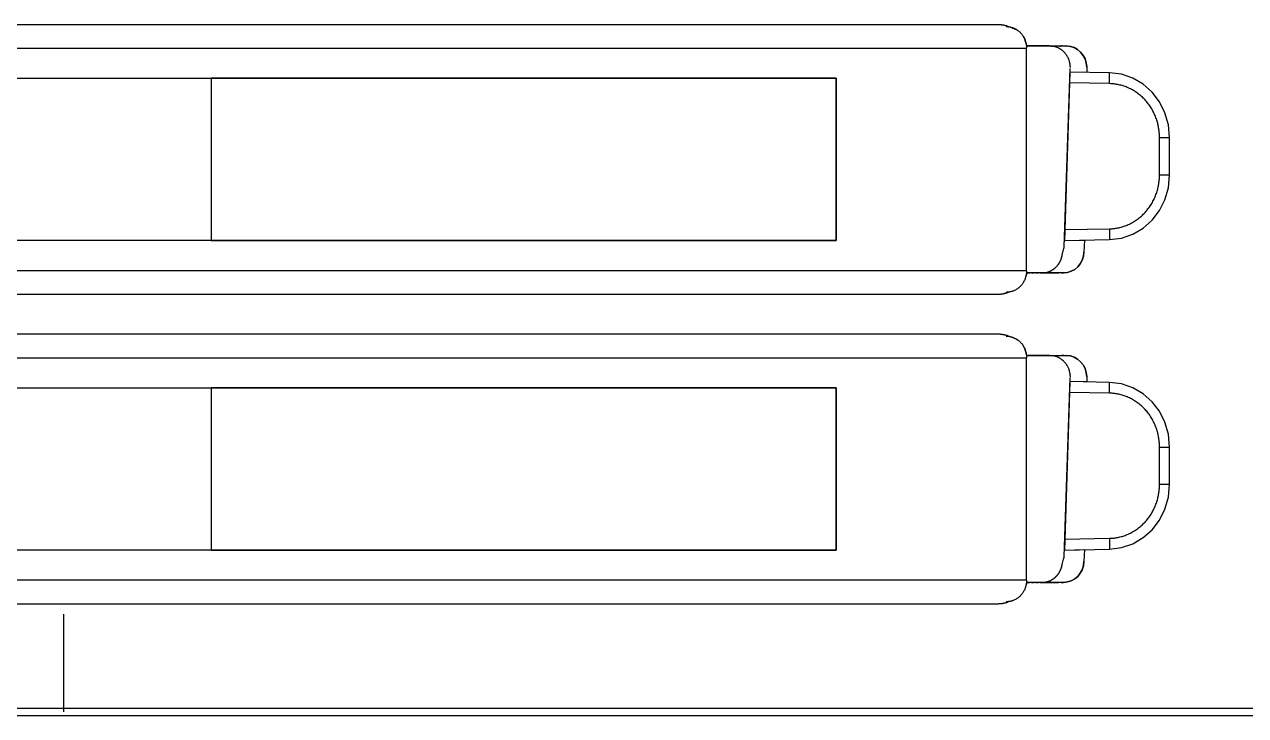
# Model space of a CAD drawing. Header units: metres. Extents: x 0 to 3575, y 0 to 842.
# Drawn here: x 273.82 to 308.45, y 246.21 to 265.83 of the extents above; entities that cross this region are included whole.
import ezdxf

# ---------------------------------------------------------------- set-up
doc = ezdxf.new("R2010")
doc.units = ezdxf.units.M
doc.layers.add('SCHEMATICS', color=7, linetype='Continuous')

msp = doc.modelspace()

# ---------------------------------------------------------------- linework, layer by layer
at = {"layer": 'SCHEMATICS', "color": 7}
for p, q in [((245.115, 265.83), (301.421, 265.83)), ((245.115, 265.83), (301.421, 265.83)), ((301.421, 265.83), (301.422, 265.83)), ((268.459, 265.154), (302.241, 265.154)), ((302.236, 265.221), (303.368, 265.217)), ((302.894, 265.217), (302.236, 265.217)), ((302.241, 258.839), (302.241, 265.154)), ((302.903, 265.217), (303.153, 265.217)), ((249.825, 264.301), (279.111, 264.301)), ((279.111, 264.3), (296.837, 264.3)), ((296.837, 264.3), (296.837, 259.695)), ((303.309, 259.514), (303.474, 264.582)), ((303.47, 264.477), (303.314, 259.699)), ((303.47, 264.477), (303.314, 259.699)), ((304.59, 264.455), (303.47, 264.477)), ((303.95, 264.468), (303.47, 264.477)), ((304.59, 264.455), (303.47, 264.477)), ((303.947, 264.614), (303.95, 264.468)), ((303.947, 264.614), (303.95, 264.468)), ((304.59, 264.149), (303.46, 264.17)), ((306.012, 262.616), (306.298, 262.616)), ((306.012, 261.562), (306.012, 262.616)), ((306.298, 261.562), (306.298, 262.616)), ((306.298, 261.562), (306.298, 262.616)), ((306.012, 261.562), (306.298, 261.562)), ((303.324, 260.005), (304.59, 260.029)), ((279.111, 259.695), (249.825, 259.695)), ((296.837, 259.695), (279.111, 259.695)), ((303.314, 259.699), (304.59, 259.724)), ((303.314, 259.699), (304.59, 259.724)), ((303.314, 259.699), (303.88, 259.708)), ((303.88, 259.708), (303.869, 259.37)), ((303.88, 259.708), (303.869, 259.37)), ((302.241, 258.839), (268.459, 258.839)), ((303.225, 258.778), (302.241, 258.78)), ((302.252, 258.778), (302.331, 258.778)), ((302.382, 258.778), (302.457, 258.778)), ((302.504, 258.778), (302.572, 258.778)), ((302.617, 258.778), (303.144, 258.778)), ((303.292, 258.778), (303.225, 258.778)), ((303.225, 258.778), (303.292, 258.778)), ((301.421, 258.164), (245.115, 258.164)), ((301.421, 258.164), (245.115, 258.164)), ((245.115, 257.047), (301.421, 257.047)), ((245.115, 257.047), (301.421, 257.047)), ((301.421, 257.047), (301.422, 257.047)), ((268.459, 256.371), (302.241, 256.371)), ((302.236, 256.438), (303.368, 256.434)), ((302.894, 256.434), (302.236, 256.434)), ((302.241, 250.055), (302.241, 256.371)), ((302.903, 256.434), (303.153, 256.434)), ((303.309, 250.731), (303.474, 255.799)), ((303.47, 255.693), (303.314, 250.914)), ((303.47, 255.693), (303.314, 250.914)), ((304.59, 255.672), (303.47, 255.693)), ((303.95, 255.685), (303.47, 255.693)), ((304.59, 255.672), (303.47, 255.693)), ((303.947, 255.831), (303.95, 255.685)), ((303.947, 255.831), (303.95, 255.685)), ((249.825, 255.517), (279.111, 255.517)), ((279.111, 255.517), (296.837, 255.517)), ((296.837, 255.517), (296.837, 250.91)), ((304.59, 255.366), (303.46, 255.387)), ((306.012, 253.832), (306.298, 253.832)), ((306.012, 252.779), (306.012, 253.832)), ((306.298, 252.779), (306.298, 253.832)), ((306.298, 252.779), (306.298, 253.832)), ((306.012, 252.779), (306.298, 252.779)), ((303.324, 251.223), (304.59, 251.246)), ((279.111, 250.91), (249.825, 250.91)), ((296.837, 250.91), (279.111, 250.91)), ((303.314, 250.914), (304.59, 250.94)), ((303.314, 250.914), (304.59, 250.94)), ((303.314, 250.914), (303.88, 250.926)), ((303.88, 250.926), (303.869, 250.586)), ((303.88, 250.926), (303.869, 250.586)), ((302.241, 250.055), (268.459, 250.055)), ((303.225, 249.994), (302.241, 249.996)), ((302.252, 249.994), (302.331, 249.994)), ((302.382, 249.994), (302.457, 249.994)), ((302.504, 249.994), (302.572, 249.994)), ((302.617, 249.994), (303.144, 249.994)), ((303.292, 249.994), (303.225, 249.994)), ((303.225, 249.994), (303.292, 249.994)), ((301.421, 249.381), (245.115, 249.381)), ((301.421, 249.381), (245.115, 249.381)), ((274.923, 249.089), (274.923, 246.317)), ((346.225, 246.412), (214.234, 246.412)), ((211.716, 246.215), (350.222, 246.215))]:
    msp.add_line(p, q, dxfattribs=at)
for points in [[(301.421, 265.83), (301.43, 265.83), (301.438, 265.829), (301.447, 265.829), (301.455, 265.829), (301.463, 265.828), (301.472, 265.828), (301.48, 265.827), (301.488, 265.827)], [(301.422, 265.83), (301.422, 265.83), (301.422, 265.83), (301.422, 265.83), (301.422, 265.83), (301.422, 265.83), (301.422, 265.83), (301.422, 265.83), (301.422, 265.83)], [(301.422, 265.83), (301.468, 265.829), (301.512, 265.825), (301.555, 265.82), (301.597, 265.812), (301.639, 265.802), (301.68, 265.79), (301.722, 265.775), (301.764, 265.758)], [(301.488, 265.827), (301.497, 265.826), (301.505, 265.825), (301.513, 265.824), (301.522, 265.823), (301.53, 265.822), (301.538, 265.821), (301.547, 265.82), (301.555, 265.819)], [(301.555, 265.819), (301.563, 265.818), (301.571, 265.816), (301.58, 265.815), (301.588, 265.813), (301.596, 265.812), (301.604, 265.81), (301.612, 265.808), (301.619, 265.805)], [(301.619, 265.805), (301.628, 265.804), (301.636, 265.802), (301.645, 265.799), (301.653, 265.797), (301.661, 265.794), (301.669, 265.792), (301.676, 265.789), (301.684, 265.787)], [(301.661, 265.769), (301.684, 265.768), (301.706, 265.767), (301.729, 265.764), (301.751, 265.761), (301.773, 265.757), (301.795, 265.751), (301.817, 265.745), (301.839, 265.739)], [(301.684, 265.787), (301.693, 265.784), (301.701, 265.781), (301.71, 265.778), (301.718, 265.774), (301.726, 265.771), (301.734, 265.768), (301.742, 265.765), (301.75, 265.762)], [(301.764, 265.758), (301.789, 265.749), (301.819, 265.738), (301.852, 265.725), (301.886, 265.711), (301.92, 265.697), (301.952, 265.681), (301.981, 265.666), (302.003, 265.652)], [(301.839, 265.739), (301.861, 265.731), (301.882, 265.722), (301.903, 265.713), (301.924, 265.702), (301.944, 265.691), (301.964, 265.679), (301.984, 265.665), (302.003, 265.652)], [(302.003, 265.652), (302.021, 265.637), (302.039, 265.622), (302.056, 265.605), (302.072, 265.589), (302.088, 265.571), (302.103, 265.553), (302.117, 265.535), (302.131, 265.516)], [(302.003, 265.652), (302.021, 265.637), (302.039, 265.622), (302.056, 265.605), (302.072, 265.589), (302.088, 265.571), (302.103, 265.553), (302.117, 265.535), (302.131, 265.516)], [(302.131, 265.516), (302.146, 265.491), (302.162, 265.457), (302.179, 265.417), (302.196, 265.373), (302.211, 265.329), (302.223, 265.287), (302.232, 265.25), (302.236, 265.221)], [(302.131, 265.516), (302.144, 265.496), (302.156, 265.476), (302.168, 265.455), (302.179, 265.433), (302.188, 265.411), (302.197, 265.389), (302.206, 265.367), (302.213, 265.344)], [(302.213, 265.344), (302.22, 265.321), (302.226, 265.298), (302.23, 265.274), (302.234, 265.25), (302.237, 265.226), (302.239, 265.202), (302.241, 265.178), (302.241, 265.154)], [(302.894, 265.217), (302.904, 265.217), (302.915, 265.217), (302.925, 265.216), (302.936, 265.215), (302.946, 265.214), (302.957, 265.213), (302.967, 265.212), (302.978, 265.21)], [(303.016, 265.205), (303.009, 265.206), (303.002, 265.208), (302.994, 265.209), (302.987, 265.21), (302.98, 265.211), (302.973, 265.212), (302.967, 265.213), (302.96, 265.214)], [(303.123, 265.171), (303.11, 265.177), (303.097, 265.182), (303.083, 265.187), (303.07, 265.191), (303.056, 265.195), (303.043, 265.198), (303.029, 265.202), (303.016, 265.205)], [(303.223, 265.115), (303.21, 265.123), (303.198, 265.131), (303.186, 265.138), (303.173, 265.145), (303.161, 265.152), (303.148, 265.159), (303.136, 265.165), (303.123, 265.171)], [(303.153, 265.217), (303.16, 265.217), (303.167, 265.217), (303.174, 265.217), (303.181, 265.216), (303.188, 265.216), (303.195, 265.215), (303.203, 265.215), (303.21, 265.214)], [(303.31, 265.041), (303.299, 265.051), (303.289, 265.061), (303.278, 265.071), (303.267, 265.08), (303.256, 265.089), (303.245, 265.098), (303.234, 265.107), (303.223, 265.115)], [(303.292, 265.214), (303.284, 265.215), (303.277, 265.215), (303.27, 265.216), (303.263, 265.216), (303.256, 265.217), (303.249, 265.217), (303.242, 265.217), (303.235, 265.217)], [(303.348, 265.205), (303.34, 265.206), (303.333, 265.208), (303.326, 265.209), (303.319, 265.21), (303.312, 265.211), (303.305, 265.212), (303.298, 265.213), (303.292, 265.214)], [(303.381, 264.949), (303.373, 264.961), (303.364, 264.974), (303.356, 264.986), (303.347, 264.997), (303.338, 265.009), (303.329, 265.02), (303.32, 265.031), (303.31, 265.041)], [(303.368, 265.217), (303.484, 265.205), (303.591, 265.17), (303.689, 265.115), (303.774, 265.041), (303.845, 264.952), (303.899, 264.85), (303.934, 264.736), (303.947, 264.614)], [(303.947, 264.614), (303.934, 264.736), (303.899, 264.85), (303.845, 264.952), (303.774, 265.041), (303.689, 265.115), (303.591, 265.17), (303.484, 265.205), (303.368, 265.217)], [(303.436, 264.846), (303.43, 264.86), (303.424, 264.873), (303.417, 264.886), (303.41, 264.899), (303.403, 264.912), (303.396, 264.924), (303.388, 264.937), (303.381, 264.949)], [(303.47, 264.732), (303.466, 264.747), (303.463, 264.761), (303.459, 264.776), (303.455, 264.79), (303.45, 264.804), (303.446, 264.818), (303.441, 264.832), (303.436, 264.846)], [(303.479, 264.67), (303.479, 264.678), (303.478, 264.686), (303.477, 264.693), (303.476, 264.701), (303.474, 264.709), (303.473, 264.716), (303.471, 264.724), (303.47, 264.732)], [(303.484, 264.603), (303.483, 264.612), (303.483, 264.62), (303.483, 264.629), (303.482, 264.637), (303.482, 264.645), (303.481, 264.654), (303.48, 264.662), (303.479, 264.67)], [(279.111, 259.695), (296.837, 259.695), (296.837, 264.3), (279.111, 264.3), (279.111, 259.695)], [(304.592, 264.398), (304.591, 264.403), (304.59, 264.407), (304.589, 264.412), (304.589, 264.417), (304.589, 264.422), (304.589, 264.428), (304.589, 264.434), (304.591, 264.441)], [(306.298, 262.616), (306.264, 262.983), (306.165, 263.325), (306.008, 263.635), (305.799, 263.906), (305.547, 264.131), (305.257, 264.302), (304.935, 264.413), (304.59, 264.455)], [(306.298, 262.616), (306.264, 262.983), (306.165, 263.325), (306.008, 263.635), (305.799, 263.906), (305.547, 264.131), (305.257, 264.302), (304.935, 264.413), (304.59, 264.455)], [(304.591, 264.441), (304.591, 264.444), (304.592, 264.446), (304.592, 264.448), (304.592, 264.45), (304.592, 264.452), (304.592, 264.454), (304.591, 264.455), (304.59, 264.455)], [(304.591, 264.245), (304.591, 264.255), (304.591, 264.265), (304.591, 264.276), (304.591, 264.286), (304.591, 264.297), (304.591, 264.308), (304.592, 264.318), (304.592, 264.329)], [(304.592, 264.329), (304.592, 264.338), (304.593, 264.347), (304.593, 264.356), (304.593, 264.365), (304.593, 264.374), (304.593, 264.382), (304.593, 264.39), (304.592, 264.398)], [(304.59, 264.149), (304.59, 264.161), (304.59, 264.173), (304.59, 264.185), (304.59, 264.197), (304.591, 264.209), (304.591, 264.221), (304.591, 264.233), (304.591, 264.245)], [(304.801, 264.128), (304.775, 264.133), (304.748, 264.137), (304.722, 264.14), (304.695, 264.143), (304.669, 264.146), (304.643, 264.147), (304.616, 264.149), (304.59, 264.149)], [(305.036, 264.066), (305.007, 264.077), (304.978, 264.086), (304.949, 264.095), (304.92, 264.103), (304.89, 264.11), (304.861, 264.117), (304.831, 264.123), (304.801, 264.128)], [(305.275, 263.952), (305.246, 263.969), (305.217, 263.985), (305.187, 264), (305.157, 264.015), (305.127, 264.029), (305.097, 264.042), (305.066, 264.055), (305.036, 264.066)], [(305.5, 263.788), (305.473, 263.81), (305.446, 263.833), (305.419, 263.854), (305.391, 263.875), (305.362, 263.895), (305.333, 263.915), (305.304, 263.934), (305.275, 263.952)], [(305.692, 263.577), (305.671, 263.605), (305.648, 263.633), (305.625, 263.661), (305.601, 263.687), (305.576, 263.713), (305.551, 263.739), (305.526, 263.764), (305.5, 263.788)], [(305.843, 263.337), (305.827, 263.368), (305.81, 263.399), (305.792, 263.43), (305.774, 263.46), (305.755, 263.49), (305.735, 263.519), (305.714, 263.548), (305.692, 263.577)], [(305.943, 263.084), (305.934, 263.116), (305.923, 263.149), (305.912, 263.181), (305.899, 263.213), (305.886, 263.244), (305.873, 263.275), (305.858, 263.306), (305.843, 263.337)], [(305.997, 262.837), (305.993, 262.868), (305.987, 262.899), (305.982, 262.93), (305.975, 262.961), (305.968, 262.992), (305.961, 263.023), (305.952, 263.053), (305.943, 263.084)], [(306.012, 262.616), (306.012, 262.644), (306.011, 262.672), (306.01, 262.7), (306.009, 262.727), (306.006, 262.755), (306.004, 262.782), (306.001, 262.81), (305.997, 262.837)], [(304.59, 259.724), (304.935, 259.766), (305.257, 259.877), (305.547, 260.048), (305.799, 260.273), (306.008, 260.544), (306.165, 260.854), (306.264, 261.196), (306.298, 261.562)], [(304.59, 259.724), (304.935, 259.766), (305.257, 259.877), (305.547, 260.048), (305.799, 260.273), (306.008, 260.544), (306.165, 260.854), (306.264, 261.196), (306.298, 261.562)], [(305.997, 261.342), (306.001, 261.369), (306.004, 261.396), (306.006, 261.423), (306.009, 261.451), (306.01, 261.479), (306.011, 261.506), (306.012, 261.534), (306.012, 261.562)], [(305.943, 261.096), (305.952, 261.126), (305.961, 261.156), (305.968, 261.187), (305.975, 261.217), (305.982, 261.248), (305.987, 261.279), (305.993, 261.31), (305.997, 261.342)], [(305.692, 260.601), (305.714, 260.63), (305.735, 260.659), (305.755, 260.688), (305.774, 260.718), (305.792, 260.748), (305.81, 260.779), (305.827, 260.81), (305.843, 260.842)], [(305.843, 260.842), (305.858, 260.872), (305.873, 260.903), (305.886, 260.935), (305.899, 260.966), (305.912, 260.998), (305.923, 261.03), (305.934, 261.063), (305.943, 261.096)], [(305.5, 260.392), (305.526, 260.416), (305.551, 260.44), (305.576, 260.465), (305.601, 260.491), (305.625, 260.518), (305.648, 260.545), (305.671, 260.573), (305.692, 260.601)], [(305.036, 260.112), (305.066, 260.124), (305.097, 260.137), (305.127, 260.15), (305.157, 260.164), (305.187, 260.178), (305.217, 260.194), (305.246, 260.21), (305.275, 260.226)], [(305.275, 260.226), (305.304, 260.244), (305.333, 260.263), (305.362, 260.283), (305.391, 260.303), (305.419, 260.324), (305.446, 260.346), (305.473, 260.369), (305.5, 260.392)], [(304.592, 259.781), (304.591, 259.776), (304.59, 259.772), (304.589, 259.767), (304.589, 259.762), (304.589, 259.757), (304.589, 259.751), (304.589, 259.745), (304.591, 259.738)], [(304.59, 260.029), (304.616, 260.029), (304.643, 260.03), (304.669, 260.032), (304.695, 260.035), (304.722, 260.038), (304.748, 260.041), (304.775, 260.045), (304.801, 260.049)], [(304.59, 260.029), (304.59, 260.017), (304.59, 260.005), (304.59, 259.993), (304.59, 259.981), (304.591, 259.969), (304.591, 259.958), (304.591, 259.946), (304.591, 259.934)], [(304.591, 259.934), (304.591, 259.924), (304.591, 259.913), (304.591, 259.902), (304.591, 259.892), (304.591, 259.881), (304.591, 259.871), (304.592, 259.86), (304.592, 259.849)], [(304.592, 259.849), (304.592, 259.84), (304.593, 259.831), (304.593, 259.822), (304.593, 259.813), (304.593, 259.805), (304.593, 259.796), (304.593, 259.788), (304.592, 259.781)], [(304.801, 260.049), (304.831, 260.055), (304.861, 260.061), (304.89, 260.068), (304.92, 260.076), (304.949, 260.084), (304.978, 260.093), (305.007, 260.102), (305.036, 260.112)], [(303.251, 259.285), (303.254, 259.302), (303.262, 259.329), (303.271, 259.362), (303.281, 259.399), (303.291, 259.436), (303.3, 259.47), (303.306, 259.497), (303.309, 259.514)], [(304.591, 259.738), (304.591, 259.735), (304.592, 259.733), (304.592, 259.73), (304.592, 259.728), (304.592, 259.726), (304.592, 259.725), (304.591, 259.724), (304.59, 259.724)], [(303.162, 259.049), (303.167, 259.058), (303.172, 259.066), (303.177, 259.075), (303.182, 259.084), (303.187, 259.093), (303.192, 259.103), (303.196, 259.112), (303.201, 259.122)], [(303.201, 259.122), (303.205, 259.132), (303.209, 259.142), (303.214, 259.152), (303.218, 259.162), (303.221, 259.172), (303.225, 259.182), (303.228, 259.191), (303.231, 259.202)], [(303.231, 259.202), (303.234, 259.212), (303.237, 259.222), (303.24, 259.232), (303.242, 259.243), (303.244, 259.253), (303.247, 259.264), (303.249, 259.274), (303.251, 259.285)], [(303.869, 259.37), (303.854, 259.249), (303.818, 259.138), (303.764, 259.037), (303.693, 258.95), (303.608, 258.878), (303.511, 258.824), (303.405, 258.79), (303.292, 258.778)], [(303.292, 258.778), (303.405, 258.79), (303.511, 258.824), (303.608, 258.878), (303.693, 258.95), (303.764, 259.037), (303.818, 259.138), (303.854, 259.249), (303.869, 259.37)], [(302.241, 258.839), (302.241, 258.815), (302.239, 258.791), (302.237, 258.768), (302.234, 258.744), (302.23, 258.72), (302.225, 258.697), (302.219, 258.674), (302.213, 258.651)], [(302.241, 258.78), (302.241, 258.759), (302.239, 258.742), (302.237, 258.727), (302.234, 258.714), (302.23, 258.701), (302.225, 258.688), (302.219, 258.671), (302.213, 258.651)], [(302.681, 258.778), (302.691, 258.778), (302.701, 258.778), (302.711, 258.779), (302.721, 258.779), (302.731, 258.78), (302.741, 258.781), (302.751, 258.782), (302.761, 258.783)], [(302.761, 258.783), (302.771, 258.785), (302.781, 258.786), (302.791, 258.789), (302.801, 258.791), (302.811, 258.793), (302.821, 258.796), (302.831, 258.799), (302.841, 258.802)], [(302.841, 258.802), (302.85, 258.805), (302.86, 258.808), (302.869, 258.811), (302.879, 258.815), (302.888, 258.819), (302.897, 258.823), (302.907, 258.827), (302.916, 258.831)], [(302.916, 258.831), (302.925, 258.835), (302.934, 258.84), (302.943, 258.845), (302.953, 258.849), (302.962, 258.855), (302.971, 258.86), (302.979, 258.865), (302.988, 258.871)], [(302.988, 258.871), (302.996, 258.877), (303.004, 258.883), (303.012, 258.889), (303.021, 258.895), (303.029, 258.901), (303.037, 258.908), (303.045, 258.914), (303.053, 258.921)], [(303.053, 258.921), (303.06, 258.928), (303.068, 258.935), (303.075, 258.943), (303.083, 258.95), (303.09, 258.958), (303.098, 258.965), (303.105, 258.973), (303.112, 258.981)], [(303.092, 258.778), (303.095, 258.778), (303.099, 258.778), (303.103, 258.778), (303.107, 258.778), (303.11, 258.778), (303.114, 258.778), (303.117, 258.778), (303.121, 258.778)], [(303.112, 258.981), (303.118, 258.989), (303.125, 258.997), (303.131, 259.005), (303.137, 259.014), (303.144, 259.022), (303.15, 259.031), (303.156, 259.04), (303.162, 259.049)], [(303.121, 258.778), (303.125, 258.778), (303.129, 258.779), (303.133, 258.779), (303.137, 258.779), (303.141, 258.779), (303.145, 258.779), (303.149, 258.78), (303.153, 258.78)], [(302.131, 258.479), (302.117, 258.46), (302.103, 258.441), (302.088, 258.423), (302.072, 258.406), (302.056, 258.389), (302.039, 258.373), (302.021, 258.358), (302.003, 258.343)], [(302.131, 258.479), (302.117, 258.46), (302.103, 258.441), (302.088, 258.423), (302.072, 258.406), (302.056, 258.389), (302.039, 258.373), (302.021, 258.358), (302.003, 258.343)], [(302.213, 258.651), (302.206, 258.628), (302.197, 258.605), (302.188, 258.583), (302.179, 258.561), (302.168, 258.54), (302.156, 258.519), (302.144, 258.499), (302.131, 258.479)], [(302.213, 258.651), (302.206, 258.628), (302.197, 258.605), (302.188, 258.583), (302.179, 258.561), (302.168, 258.54), (302.156, 258.519), (302.144, 258.499), (302.131, 258.479)], [(301.54, 258.173), (301.525, 258.171), (301.511, 258.169), (301.496, 258.168), (301.481, 258.166), (301.466, 258.166), (301.451, 258.165), (301.436, 258.164), (301.421, 258.164)], [(301.431, 258.164), (301.43, 258.164), (301.429, 258.164), (301.428, 258.164), (301.426, 258.164), (301.425, 258.164), (301.424, 258.164), (301.423, 258.164), (301.421, 258.164)], [(301.717, 258.229), (301.682, 258.214), (301.648, 258.2), (301.613, 258.189), (301.578, 258.18), (301.543, 258.173), (301.507, 258.168), (301.47, 258.165), (301.431, 258.164)], [(301.599, 258.184), (301.592, 258.183), (301.585, 258.181), (301.577, 258.18), (301.57, 258.178), (301.563, 258.177), (301.555, 258.176), (301.548, 258.174), (301.54, 258.173)], [(301.656, 258.198), (301.649, 258.196), (301.642, 258.194), (301.634, 258.193), (301.627, 258.191), (301.62, 258.189), (301.613, 258.187), (301.606, 258.186), (301.599, 258.184)], [(301.713, 258.218), (301.706, 258.215), (301.699, 258.213), (301.692, 258.21), (301.684, 258.208), (301.677, 258.205), (301.67, 258.203), (301.663, 258.2), (301.656, 258.198)], [(301.839, 258.255), (301.817, 258.248), (301.795, 258.243), (301.773, 258.238), (301.751, 258.234), (301.729, 258.23), (301.706, 258.228), (301.684, 258.227), (301.661, 258.226)], [(301.839, 258.255), (301.825, 258.251), (301.81, 258.246), (301.794, 258.243), (301.779, 258.239), (301.764, 258.236), (301.748, 258.234), (301.733, 258.231), (301.717, 258.229)], [(302.003, 258.343), (301.984, 258.329), (301.964, 258.316), (301.944, 258.304), (301.924, 258.292), (301.903, 258.282), (301.882, 258.272), (301.861, 258.263), (301.839, 258.255)], [(302.003, 258.343), (301.984, 258.329), (301.964, 258.316), (301.944, 258.304), (301.924, 258.292), (301.903, 258.282), (301.882, 258.272), (301.861, 258.263), (301.839, 258.255)], [(301.421, 257.047), (301.43, 257.047), (301.438, 257.046), (301.447, 257.046), (301.455, 257.046), (301.463, 257.045), (301.472, 257.045), (301.48, 257.044), (301.488, 257.044)], [(301.422, 257.047), (301.422, 257.047), (301.422, 257.047), (301.422, 257.047), (301.422, 257.047), (301.422, 257.047), (301.422, 257.047), (301.422, 257.047), (301.422, 257.047)], [(301.422, 257.047), (301.468, 257.046), (301.512, 257.043), (301.555, 257.037), (301.597, 257.03), (301.639, 257.02), (301.68, 257.007), (301.722, 256.992), (301.764, 256.975)], [(301.488, 257.044), (301.497, 257.043), (301.505, 257.042), (301.513, 257.041), (301.522, 257.04), (301.53, 257.039), (301.538, 257.038), (301.547, 257.037), (301.555, 257.036)], [(301.555, 257.036), (301.563, 257.034), (301.571, 257.033), (301.58, 257.031), (301.588, 257.029), (301.596, 257.028), (301.604, 257.026), (301.612, 257.024), (301.619, 257.022)], [(301.619, 257.022), (301.628, 257.02), (301.636, 257.018), (301.645, 257.016), (301.653, 257.013), (301.661, 257.011), (301.669, 257.009), (301.676, 257.006), (301.684, 257.004)], [(301.684, 257.004), (301.693, 257), (301.701, 256.997), (301.71, 256.994), (301.718, 256.991), (301.726, 256.987), (301.734, 256.984), (301.742, 256.981), (301.75, 256.978)], [(301.661, 256.986), (301.684, 256.985), (301.706, 256.984), (301.729, 256.981), (301.751, 256.978), (301.773, 256.973), (301.795, 256.968), (301.817, 256.962), (301.839, 256.955)], [(301.764, 256.975), (301.789, 256.966), (301.819, 256.955), (301.852, 256.942), (301.886, 256.927), (301.92, 256.913), (301.952, 256.897), (301.981, 256.882), (302.003, 256.868)], [(301.839, 256.955), (301.861, 256.948), (301.882, 256.939), (301.903, 256.929), (301.924, 256.918), (301.944, 256.907), (301.964, 256.895), (301.984, 256.882), (302.003, 256.868)], [(302.003, 256.868), (302.021, 256.853), (302.039, 256.838), (302.056, 256.822), (302.072, 256.805), (302.088, 256.788), (302.103, 256.77), (302.117, 256.752), (302.131, 256.733)], [(302.003, 256.868), (302.021, 256.853), (302.039, 256.838), (302.056, 256.822), (302.072, 256.805), (302.088, 256.788), (302.103, 256.77), (302.117, 256.752), (302.131, 256.733)], [(302.131, 256.733), (302.146, 256.708), (302.162, 256.674), (302.179, 256.633), (302.196, 256.59), (302.211, 256.546), (302.223, 256.504), (302.232, 256.467), (302.236, 256.438)], [(302.131, 256.733), (302.144, 256.713), (302.156, 256.692), (302.168, 256.671), (302.179, 256.65), (302.188, 256.628), (302.197, 256.606), (302.206, 256.584), (302.213, 256.561)], [(302.213, 256.561), (302.22, 256.538), (302.226, 256.514), (302.23, 256.49), (302.234, 256.467), (302.237, 256.443), (302.239, 256.419), (302.241, 256.395), (302.241, 256.371)], [(302.894, 256.434), (302.904, 256.434), (302.915, 256.434), (302.925, 256.433), (302.936, 256.433), (302.946, 256.432), (302.957, 256.43), (302.967, 256.429), (302.978, 256.427)], [(303.016, 256.421), (303.009, 256.423), (303.002, 256.424), (302.994, 256.426), (302.987, 256.427), (302.98, 256.428), (302.973, 256.429), (302.967, 256.43), (302.96, 256.431)], [(303.123, 256.388), (303.11, 256.393), (303.097, 256.399), (303.083, 256.403), (303.07, 256.408), (303.056, 256.412), (303.043, 256.415), (303.029, 256.418), (303.016, 256.421)], [(303.223, 256.332), (303.21, 256.34), (303.198, 256.348), (303.186, 256.355), (303.173, 256.362), (303.161, 256.369), (303.148, 256.375), (303.136, 256.382), (303.123, 256.388)], [(303.153, 256.434), (303.16, 256.434), (303.167, 256.434), (303.174, 256.434), (303.181, 256.433), (303.188, 256.433), (303.195, 256.432), (303.203, 256.432), (303.21, 256.431)], [(303.31, 256.257), (303.299, 256.268), (303.289, 256.278), (303.278, 256.287), (303.267, 256.297), (303.256, 256.306), (303.245, 256.315), (303.234, 256.324), (303.223, 256.332)], [(303.292, 256.431), (303.284, 256.432), (303.277, 256.432), (303.27, 256.433), (303.263, 256.433), (303.256, 256.434), (303.249, 256.434), (303.242, 256.434), (303.235, 256.434)], [(303.348, 256.421), (303.34, 256.423), (303.333, 256.424), (303.326, 256.426), (303.319, 256.427), (303.312, 256.428), (303.305, 256.429), (303.298, 256.43), (303.292, 256.431)], [(303.368, 256.434), (303.484, 256.422), (303.591, 256.387), (303.689, 256.331), (303.774, 256.258), (303.845, 256.169), (303.899, 256.066), (303.934, 255.953), (303.947, 255.831)], [(303.947, 255.831), (303.934, 255.953), (303.899, 256.066), (303.845, 256.169), (303.774, 256.258), (303.689, 256.331), (303.591, 256.387), (303.484, 256.422), (303.368, 256.434)], [(303.381, 256.166), (303.373, 256.178), (303.364, 256.19), (303.356, 256.202), (303.347, 256.214), (303.338, 256.225), (303.329, 256.236), (303.32, 256.247), (303.31, 256.257)], [(303.436, 256.062), (303.43, 256.076), (303.424, 256.089), (303.417, 256.103), (303.41, 256.116), (303.403, 256.128), (303.396, 256.141), (303.388, 256.154), (303.381, 256.166)], [(303.47, 255.948), (303.466, 255.963), (303.463, 255.977), (303.459, 255.992), (303.455, 256.006), (303.45, 256.02), (303.446, 256.035), (303.441, 256.048), (303.436, 256.062)], [(303.479, 255.888), (303.479, 255.895), (303.478, 255.903), (303.477, 255.91), (303.476, 255.918), (303.474, 255.925), (303.473, 255.933), (303.471, 255.941), (303.47, 255.948)], [(303.484, 255.82), (303.483, 255.829), (303.483, 255.837), (303.483, 255.845), (303.482, 255.853), (303.482, 255.861), (303.481, 255.87), (303.48, 255.879), (303.479, 255.888)], [(304.592, 255.613), (304.591, 255.618), (304.59, 255.623), (304.589, 255.628), (304.589, 255.633), (304.589, 255.638), (304.589, 255.644), (304.589, 255.65), (304.591, 255.656)], [(306.298, 253.832), (306.264, 254.199), (306.165, 254.541), (306.008, 254.851), (305.799, 255.122), (305.547, 255.347), (305.257, 255.519), (304.935, 255.63), (304.59, 255.672)], [(306.298, 253.832), (306.264, 254.199), (306.165, 254.541), (306.008, 254.851), (305.799, 255.122), (305.547, 255.347), (305.257, 255.519), (304.935, 255.63), (304.59, 255.672)], [(304.591, 255.656), (304.591, 255.659), (304.592, 255.662), (304.592, 255.665), (304.592, 255.667), (304.592, 255.669), (304.592, 255.671), (304.591, 255.672), (304.59, 255.672)], [(304.592, 255.547), (304.592, 255.556), (304.593, 255.564), (304.593, 255.573), (304.593, 255.582), (304.593, 255.59), (304.593, 255.598), (304.593, 255.606), (304.592, 255.613)], [(279.111, 250.91), (296.837, 250.91), (296.837, 255.517), (279.111, 255.517), (279.111, 250.91)], [(304.59, 255.366), (304.59, 255.378), (304.59, 255.39), (304.59, 255.402), (304.59, 255.414), (304.591, 255.426), (304.591, 255.438), (304.591, 255.45), (304.591, 255.462)], [(304.801, 255.346), (304.775, 255.35), (304.748, 255.354), (304.722, 255.357), (304.695, 255.36), (304.669, 255.362), (304.643, 255.364), (304.616, 255.365), (304.59, 255.366)], [(304.591, 255.462), (304.591, 255.472), (304.591, 255.482), (304.591, 255.493), (304.591, 255.503), (304.591, 255.514), (304.591, 255.525), (304.592, 255.536), (304.592, 255.547)], [(305.036, 255.282), (305.007, 255.292), (304.978, 255.302), (304.949, 255.311), (304.92, 255.319), (304.89, 255.327), (304.861, 255.334), (304.831, 255.34), (304.801, 255.346)], [(305.275, 255.169), (305.246, 255.185), (305.217, 255.201), (305.187, 255.216), (305.157, 255.231), (305.127, 255.245), (305.097, 255.258), (305.066, 255.27), (305.036, 255.282)], [(305.5, 255.005), (305.473, 255.028), (305.446, 255.05), (305.419, 255.072), (305.391, 255.092), (305.362, 255.113), (305.333, 255.132), (305.304, 255.151), (305.275, 255.169)], [(305.692, 254.794), (305.671, 254.822), (305.648, 254.85), (305.625, 254.877), (305.601, 254.904), (305.576, 254.93), (305.551, 254.955), (305.526, 254.98), (305.5, 255.005)], [(305.843, 254.553), (305.827, 254.585), (305.81, 254.616), (305.792, 254.647), (305.774, 254.677), (305.755, 254.707), (305.735, 254.737), (305.714, 254.766), (305.692, 254.794)], [(305.943, 254.3), (305.934, 254.333), (305.923, 254.365), (305.912, 254.397), (305.899, 254.429), (305.886, 254.461), (305.873, 254.492), (305.858, 254.523), (305.843, 254.553)], [(305.997, 254.054), (305.993, 254.085), (305.987, 254.116), (305.982, 254.147), (305.975, 254.178), (305.968, 254.209), (305.961, 254.239), (305.952, 254.27), (305.943, 254.3)], [(306.012, 253.832), (306.012, 253.86), (306.011, 253.888), (306.01, 253.916), (306.009, 253.944), (306.006, 253.972), (306.004, 253.999), (306.001, 254.027), (305.997, 254.054)], [(304.59, 250.94), (304.935, 250.982), (305.257, 251.093), (305.547, 251.265), (305.799, 251.49), (306.008, 251.761), (306.165, 252.071), (306.264, 252.413), (306.298, 252.779)], [(304.59, 250.94), (304.935, 250.982), (305.257, 251.093), (305.547, 251.265), (305.799, 251.49), (306.008, 251.761), (306.165, 252.071), (306.264, 252.413), (306.298, 252.779)], [(305.943, 252.312), (305.952, 252.342), (305.961, 252.373), (305.968, 252.403), (305.975, 252.434), (305.982, 252.465), (305.987, 252.496), (305.993, 252.527), (305.997, 252.558)], [(305.997, 252.558), (306.001, 252.585), (306.004, 252.613), (306.006, 252.64), (306.009, 252.668), (306.01, 252.695), (306.011, 252.723), (306.012, 252.751), (306.012, 252.779)], [(305.843, 252.058), (305.858, 252.089), (305.873, 252.12), (305.886, 252.151), (305.899, 252.183), (305.912, 252.215), (305.923, 252.247), (305.934, 252.279), (305.943, 252.312)], [(305.5, 251.608), (305.526, 251.632), (305.551, 251.657), (305.576, 251.682), (305.601, 251.708), (305.625, 251.735), (305.648, 251.762), (305.671, 251.79), (305.692, 251.818)], [(305.692, 251.818), (305.714, 251.847), (305.735, 251.876), (305.755, 251.905), (305.774, 251.935), (305.792, 251.965), (305.81, 251.995), (305.827, 252.027), (305.843, 252.058)], [(305.275, 251.444), (305.304, 251.461), (305.333, 251.48), (305.362, 251.499), (305.391, 251.519), (305.419, 251.54), (305.446, 251.562), (305.473, 251.585), (305.5, 251.608)], [(304.59, 251.246), (304.616, 251.246), (304.643, 251.247), (304.669, 251.249), (304.695, 251.252), (304.722, 251.254), (304.748, 251.258), (304.775, 251.262), (304.801, 251.267)], [(304.59, 251.246), (304.59, 251.234), (304.59, 251.222), (304.59, 251.21), (304.59, 251.198), (304.591, 251.186), (304.591, 251.174), (304.591, 251.163), (304.591, 251.151)], [(304.591, 251.151), (304.591, 251.141), (304.591, 251.13), (304.591, 251.119), (304.591, 251.109), (304.591, 251.098), (304.591, 251.087), (304.592, 251.076), (304.592, 251.066)], [(304.801, 251.267), (304.831, 251.272), (304.861, 251.278), (304.89, 251.285), (304.92, 251.293), (304.949, 251.301), (304.978, 251.309), (305.007, 251.319), (305.036, 251.328)], [(305.036, 251.328), (305.066, 251.34), (305.097, 251.353), (305.127, 251.366), (305.157, 251.38), (305.187, 251.395), (305.217, 251.41), (305.246, 251.427), (305.275, 251.444)], [(304.592, 250.998), (304.591, 250.993), (304.59, 250.989), (304.589, 250.984), (304.589, 250.979), (304.589, 250.974), (304.589, 250.968), (304.589, 250.961), (304.591, 250.954)], [(304.591, 250.954), (304.591, 250.951), (304.592, 250.949), (304.592, 250.947), (304.592, 250.944), (304.592, 250.942), (304.592, 250.941), (304.591, 250.94), (304.59, 250.94)], [(304.592, 251.066), (304.592, 251.057), (304.593, 251.048), (304.593, 251.039), (304.593, 251.03), (304.593, 251.022), (304.593, 251.013), (304.593, 251.005), (304.592, 250.998)], [(303.201, 250.339), (303.205, 250.349), (303.209, 250.358), (303.214, 250.368), (303.218, 250.378), (303.221, 250.388), (303.225, 250.398), (303.228, 250.408), (303.231, 250.418)], [(303.231, 250.418), (303.234, 250.428), (303.237, 250.439), (303.24, 250.449), (303.242, 250.459), (303.244, 250.47), (303.247, 250.48), (303.249, 250.491), (303.251, 250.501)], [(303.251, 250.501), (303.254, 250.518), (303.262, 250.545), (303.271, 250.579), (303.281, 250.616), (303.291, 250.653), (303.3, 250.686), (303.306, 250.713), (303.309, 250.731)], [(303.869, 250.586), (303.854, 250.466), (303.818, 250.354), (303.764, 250.254), (303.693, 250.166), (303.608, 250.094), (303.511, 250.04), (303.405, 250.006), (303.292, 249.994)], [(303.292, 249.994), (303.405, 250.006), (303.511, 250.04), (303.608, 250.094), (303.693, 250.166), (303.764, 250.254), (303.818, 250.354), (303.854, 250.466), (303.869, 250.586)], [(302.916, 250.047), (302.925, 250.051), (302.934, 250.056), (302.943, 250.061), (302.953, 250.066), (302.962, 250.071), (302.971, 250.076), (302.979, 250.082), (302.988, 250.087)], [(302.988, 250.087), (302.996, 250.093), (303.004, 250.099), (303.012, 250.105), (303.021, 250.111), (303.029, 250.118), (303.037, 250.124), (303.045, 250.131), (303.053, 250.137)], [(303.053, 250.137), (303.06, 250.145), (303.068, 250.152), (303.075, 250.159), (303.083, 250.167), (303.09, 250.174), (303.098, 250.182), (303.105, 250.189), (303.112, 250.197)], [(303.112, 250.197), (303.118, 250.205), (303.125, 250.213), (303.131, 250.222), (303.137, 250.23), (303.144, 250.238), (303.15, 250.247), (303.156, 250.256), (303.162, 250.265)], [(303.162, 250.265), (303.167, 250.274), (303.172, 250.283), (303.177, 250.292), (303.182, 250.301), (303.187, 250.31), (303.192, 250.32), (303.196, 250.329), (303.201, 250.339)], [(302.213, 249.867), (302.206, 249.844), (302.197, 249.822), (302.188, 249.799), (302.179, 249.778), (302.168, 249.756), (302.156, 249.736), (302.144, 249.716), (302.131, 249.696)], [(302.213, 249.867), (302.206, 249.844), (302.197, 249.822), (302.188, 249.799), (302.179, 249.778), (302.168, 249.756), (302.156, 249.736), (302.144, 249.716), (302.131, 249.696)], [(302.241, 250.055), (302.241, 250.031), (302.239, 250.007), (302.237, 249.983), (302.234, 249.96), (302.23, 249.936), (302.225, 249.913), (302.219, 249.89), (302.213, 249.867)], [(302.241, 249.996), (302.241, 249.975), (302.239, 249.958), (302.237, 249.944), (302.234, 249.931), (302.23, 249.918), (302.225, 249.904), (302.219, 249.888), (302.213, 249.867)], [(302.681, 249.994), (302.691, 249.994), (302.701, 249.995), (302.711, 249.995), (302.721, 249.996), (302.731, 249.997), (302.741, 249.998), (302.751, 249.999), (302.761, 250)], [(302.761, 250), (302.771, 250.002), (302.781, 250.003), (302.791, 250.006), (302.801, 250.008), (302.811, 250.01), (302.821, 250.013), (302.831, 250.016), (302.841, 250.019)], [(302.841, 250.019), (302.85, 250.022), (302.86, 250.025), (302.869, 250.028), (302.879, 250.032), (302.888, 250.035), (302.897, 250.039), (302.907, 250.043), (302.916, 250.047)], [(303.092, 249.994), (303.095, 249.994), (303.099, 249.994), (303.103, 249.994), (303.107, 249.994), (303.11, 249.994), (303.114, 249.995), (303.117, 249.995), (303.121, 249.995)], [(303.121, 249.995), (303.125, 249.995), (303.129, 249.995), (303.133, 249.995), (303.137, 249.996), (303.141, 249.996), (303.145, 249.996), (303.149, 249.997), (303.153, 249.997)], [(301.54, 249.389), (301.525, 249.387), (301.511, 249.386), (301.496, 249.384), (301.481, 249.383), (301.466, 249.382), (301.451, 249.382), (301.436, 249.381), (301.421, 249.381)], [(301.431, 249.381), (301.43, 249.381), (301.429, 249.381), (301.428, 249.381), (301.426, 249.381), (301.425, 249.381), (301.424, 249.381), (301.423, 249.381), (301.421, 249.381)], [(301.717, 249.447), (301.682, 249.431), (301.648, 249.417), (301.613, 249.406), (301.578, 249.397), (301.543, 249.39), (301.507, 249.385), (301.47, 249.382), (301.431, 249.381)], [(301.599, 249.402), (301.592, 249.4), (301.585, 249.398), (301.577, 249.397), (301.57, 249.395), (301.563, 249.394), (301.555, 249.392), (301.548, 249.391), (301.54, 249.389)], [(301.656, 249.415), (301.649, 249.413), (301.642, 249.411), (301.634, 249.409), (301.627, 249.407), (301.62, 249.405), (301.613, 249.404), (301.606, 249.403), (301.599, 249.402)], [(301.713, 249.434), (301.706, 249.432), (301.699, 249.429), (301.692, 249.427), (301.684, 249.424), (301.677, 249.422), (301.67, 249.419), (301.663, 249.417), (301.656, 249.415)], [(301.839, 249.472), (301.817, 249.465), (301.795, 249.459), (301.773, 249.454), (301.751, 249.45), (301.729, 249.447), (301.706, 249.444), (301.684, 249.443), (301.661, 249.443)], [(301.839, 249.472), (301.825, 249.468), (301.81, 249.463), (301.794, 249.459), (301.779, 249.456), (301.764, 249.453), (301.748, 249.45), (301.733, 249.448), (301.717, 249.447)], [(302.003, 249.56), (301.984, 249.546), (301.964, 249.533), (301.944, 249.521), (301.924, 249.509), (301.903, 249.499), (301.882, 249.489), (301.861, 249.48), (301.839, 249.472)], [(302.003, 249.56), (301.984, 249.546), (301.964, 249.533), (301.944, 249.521), (301.924, 249.509), (301.903, 249.499), (301.882, 249.489), (301.861, 249.48), (301.839, 249.472)], [(302.131, 249.696), (302.117, 249.677), (302.103, 249.658), (302.088, 249.64), (302.072, 249.622), (302.056, 249.606), (302.039, 249.59), (302.021, 249.575), (302.003, 249.56)], [(302.131, 249.696), (302.117, 249.677), (302.103, 249.658), (302.088, 249.64), (302.072, 249.622), (302.056, 249.606), (302.039, 249.59), (302.021, 249.575), (302.003, 249.56)]]:
    msp.add_lwpolyline(points, dxfattribs=at)

doc.saveas('drawing.dxf')
